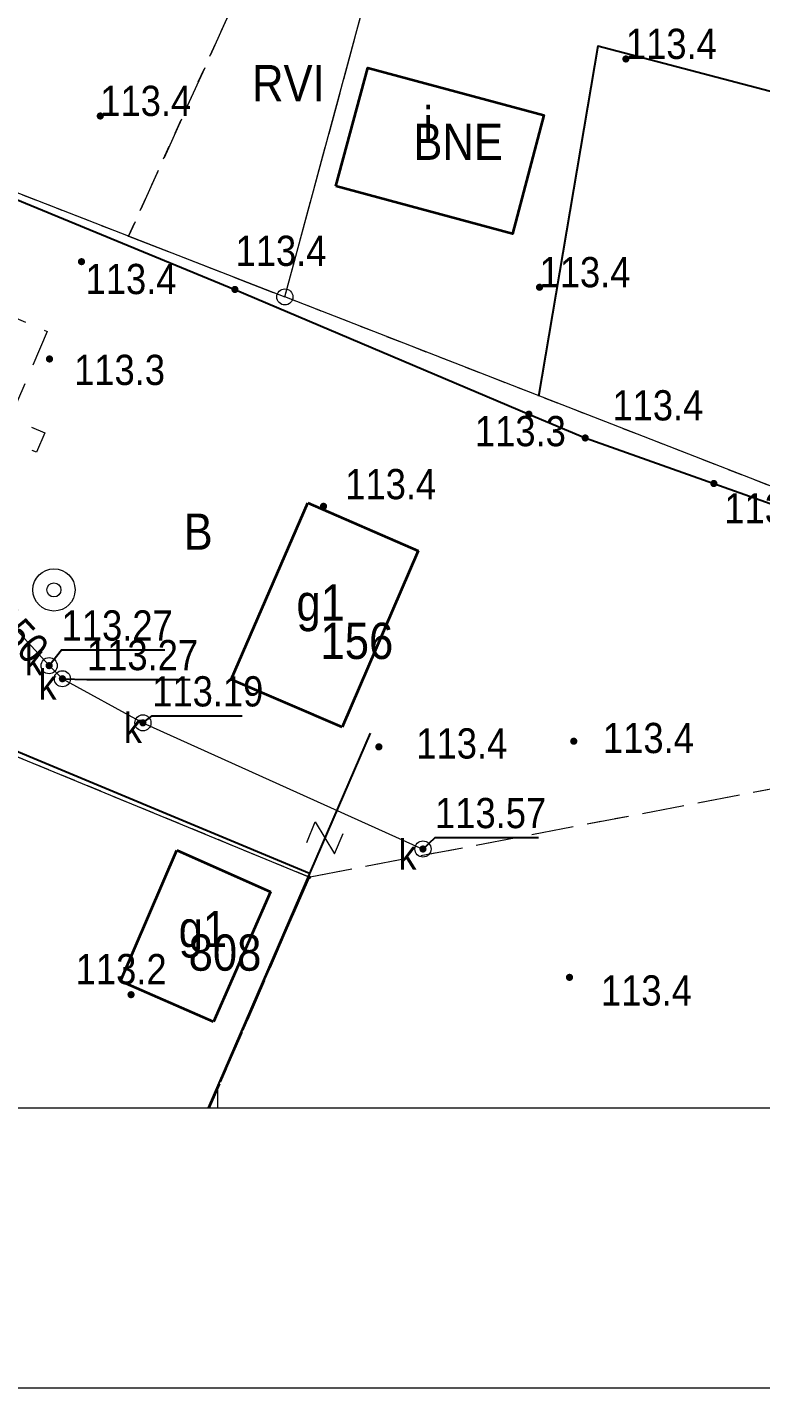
# Model space of a CAD drawing. Extents: x 6512885 to 6513481, y 5959590 to 5960000.
# Drawn here: x 6513390.5 to 6513427, y 5959590.2 to 5959657.7 of the extents above; entities that cross this region are included whole.
import ezdxf
from ezdxf.enums import TextEntityAlignment as Align

# ---------------------------------------------------------------- set-up
doc = ezdxf.new("R2010")
doc.units = 0
doc.header["$MEASUREMENT"] = 0
for name, pattern in [('2.0_1.0', [3, 2, -1]), ('217-1000', [2.8, 2.1, -0.7]), ('218-1000', [1.4, 0.7, -0.7]), ('219-1000', [0])]:
    doc.linetypes.add(name, pattern=pattern)
doc.layers.get('0').update_dxf_attribs({"color": 2, "linetype": 'CONTINUOUS', "lineweight": 5})
for name, color, linetype in [('202-Punkt graniczny stabilizowany trwale', 7, 'CONTINUOUS'), ('203-Punkt załamania granicy działki nie stabilizowany', 7, 'CONTINUOUS'), ('210-Oznaczenie użytku', 7, 'CONTINUOUS'), ('217-Granica konturu klasyfikcyjnego', 7, 'CONTINUOUS'), ('218-Granica użytku', 7, 'CONTINUOUS'), ('219-Linia granicy', 7, 'CONTINUOUS'), ('312-Budynek (powierzchnia)', 7, 'CONTINUOUS'), ('312-Numer ewidencyjny budynku', 7, 'CONTINUOUS'), ('312-Numer ewidencyjny budynku-Atr124', 7, 'CONTINUOUS'), ('991-Przehaczenie', 7, 'CONTINUOUS'), ('chodnik (powierzchnia)', 7, 'CONTINUOUS'), ('ogrodzenie trwałe (linia)', 7, 'CONTINUOUS'), ('przewód kanalizacyjny (linia)', 7, 'CONTINUOUS'), ('przewód kanalizacyjny (linia)-Atr1', 7, 'CONTINUOUS'), ('punkt o określonej wysokości (sieć kanalizacyjna)', 7, 'CONTINUOUS'), ('punkt o określonej wysokości (sieć kanalizacyjna)-Atr2', 7, 'CONTINUOUS'), ('punkt wysokościowy naturalny', 7, 'CONTINUOUS'), ('punkt wysokościowy naturalny-Atr2', 7, 'CONTINUOUS'), ('Ramki i opis wydruku', 7, 'CONTINUOUS'), ('studnia (punkt)', 7, 'CONTINUOUS'), ('Wstawianie ramki sekcyjnej z opisem', 7, 'CONTINUOUS'), ('właz okrągły - siec kanalizacyjna (punkt)', 7, 'CONTINUOUS'), ('właz okrągły - siec kanalizacyjna (punkt)-Atr17', 7, 'CONTINUOUS')]:
    doc.layers.add(name, color=color, linetype=linetype)
doc.styles.get("Standard").update_dxf_attribs({"font": 'txt', "width": 0.75})
doc.linetypes.add('902-1000', pattern='A,5,0,[1,ksztalty.shx,S=1,R=0,X=0,Y=0],5', length=10)

# ---------------------------------------------------------------- blocks, each defined once
blk = doc.blocks.new('US22')
at = {"color": 0, "linetype": 'Continuous', "lineweight": 0}
blk.add_circle((0, 0), 0.4, dxfattribs=at)
blk = doc.blocks.new('PW01')
at = {"linetype": 'Continuous', "lineweight": 13}
h = blk.add_hatch(color=0, dxfattribs=at)
edge = h.paths.add_edge_path()
edge.add_arc((0, 0), 0.18, 0, 360)
blk = doc.blocks.new('US13')
at = {"color": 0, "linetype": 'Continuous', "lineweight": 13}
for radius in [1.05, 0.35]:
    blk.add_circle((0, 0), radius, dxfattribs=at)
blk = doc.blocks.new('991')
at = {"color": 0, "linetype": 'Continuous', "lineweight": 0}
for p, q in [((-0.55, 0.75), (0.55, 0.75)), ((0.55, 0.75), (-0.55, -0.75)), ((-0.55, -0.75), (0.55, -0.75))]:
    blk.add_line(p, q, dxfattribs=at)
blk = doc.blocks.new('203')
at = {"linetype": 'Continuous', "lineweight": 0}
h = blk.add_hatch(color=0, dxfattribs=at)
edge = h.paths.add_edge_path()
edge.add_arc((0, 0), 0.09, 0, 360)
blk = doc.blocks.new('202')
at = {"color": 0, "linetype": 'Continuous', "lineweight": 0}
blk.add_circle((0, 0), 0.4, dxfattribs=at)

msp = doc.modelspace()

# ---------------------------------------------------------------- linework, layer by layer
at = {"layer": '217-Granica konturu klasyfikcyjnego', "color": 3, "linetype": '217-1000', "lineweight": 13, "flags": 128}
for points in [[(6513402.81, 5959663.36), (6513395.57, 5959647.35)], [(6513403.33, 5959644.33), (6513408.03, 5959661.71)], [(6513395.57, 5959647.35), (6513403.33, 5959644.33)], [(6513453.41, 5959624.84), (6513404.55, 5959615.53)], [(6513404.55, 5959615.53), (6513399.588, 5959604.09)]]:
    msp.add_lwpolyline(points, dxfattribs=at)
at = {"layer": '218-Granica użytku', "color": 3, "linetype": '218-1000', "lineweight": 13, "flags": 128}
for points in [[(6513395.57, 5959647.35), (6513402.81, 5959663.36)], [(6513403.33, 5959644.33), (6513408.03, 5959661.71)], [(6513377.25, 5959654.48), (6513395.57, 5959647.35)], [(6513395.57, 5959647.35), (6513403.33, 5959644.33)], [(6513453.41, 5959624.84), (6513403.33, 5959644.33)], [(6513404.55, 5959615.53), (6513366.8, 5959631.07)], [(6513453.41, 5959624.84), (6513404.55, 5959615.53)], [(6513399.588, 5959604.09), (6513404.55, 5959615.53)]]:
    msp.add_lwpolyline(points, dxfattribs=at)
at = {"layer": '219-Linia granicy', "color": 7, "linetype": '219-1000', "lineweight": 13, "flags": 128}
for points in [[(6513403.33, 5959644.33), (6513413.89, 5959683.39)], [(6513377.25, 5959654.48), (6513403.33, 5959644.33)], [(6513453.41, 5959624.84), (6513403.33, 5959644.33)], [(6513366.8, 5959631.07), (6513404.55, 5959615.53)], [(6513404.55, 5959615.53), (6513399.541, 5959604.09)]]:
    msp.add_lwpolyline(points, dxfattribs=at)
at = {"layer": '312-Budynek (powierzchnia)', "color": 7, "linetype": 'Continuous', "lineweight": 35, "flags": 128}
msp.add_lwpolyline([(6513405.86, 5959649.83), (6513407.45, 5959655.7), (6513416.2, 5959653.35), (6513414.63, 5959647.46)], close=True, dxfattribs=at)
for points in [[(6513400.66, 5959625.35), (6513404.47, 5959634.11)], [(6513404.47, 5959634.11), (6513409.95, 5959631.73)], [(6513409.95, 5959631.73), (6513406.18, 5959622.97)], [(6513406.18, 5959622.97), (6513400.66, 5959625.35)], [(6513395.16, 5959610.37), (6513397.97, 5959616.87)], [(6513397.97, 5959616.87), (6513402.62, 5959614.81)], [(6513402.62, 5959614.81), (6513399.78, 5959608.36)], [(6513399.78, 5959608.36), (6513395.16, 5959610.37)]]:
    msp.add_lwpolyline(points, dxfattribs=at)
at = {"layer": 'chodnik (powierzchnia)', "color": 7, "linetype": '2.0_1.0', "lineweight": 18, "flags": 128}
msp.add_lwpolyline([(6513374.79, 5959649.68), (6513391.53, 5959642.62), (6513389.68, 5959638.33), (6513391.4, 5959637.59), (6513390.99, 5959636.62), (6513390.53, 5959636.82)], dxfattribs=at)
at = {"layer": 'ogrodzenie trwałe (linia)', "color": 7, "linetype": '902-1000', "lineweight": 25, "flags": 128}
for points in [[(6513377.19, 5959654.45), (6513400.85, 5959644.7), (6513415.45, 5959638.51), (6513418.25, 5959637.33), (6513424.64, 5959635.07), (6513453.2, 5959624.95), (6513459.01, 5959646.03), (6513461.42, 5959654.61), (6513464.19, 5959664.74), (6513459.29, 5959666.53)], [(6513441.15, 5959659.71), (6513439.27, 5959658.03), (6513437.54, 5959651.88), (6513418.87, 5959656.77), (6513415.93, 5959639.38)], [(6513365.58, 5959631.96), (6513404.56, 5959615.73)], [(6513407.57, 5959622.68), (6513399.513, 5959604.09)]]:
    msp.add_lwpolyline(points, dxfattribs=at)
at = {"layer": 'przewód kanalizacyjny (linia)', "color": 34, "linetype": 'Continuous', "lineweight": 18, "flags": 128}
msp.add_lwpolyline([(6513385.73, 5959632.45), (6513391.62, 5959626.03), (6513392.28, 5959625.38), (6513396.28, 5959623.19), (6513410.19, 5959616.93)], dxfattribs=at)
at = {"layer": 'punkt o określonej wysokości (sieć kanalizacyjna)-Atr2', "color": 7, "flags": 128}
for points in [[(6513391.62, 5959626.03), (6513392.24, 5959626.81), (6513397.373, 5959626.81)], [(6513392.28, 5959625.38), (6513393.5, 5959625.34), (6513398.633, 5959625.34)], [(6513396.28, 5959623.19), (6513396.74, 5959623.54), (6513401.214, 5959623.54)], [(6513410.19, 5959616.93), (6513410.79, 5959617.5), (6513415.923, 5959617.5)]]:
    msp.add_lwpolyline(points, dxfattribs=at)
at = {"layer": 'Ramki i opis wydruku', "color": 7, "linetype": 'Continuous', "lineweight": 13, "flags": 128}
for points in [[(6512889.3, 5959590.19), (6513473.02, 5959590.19), (6513473.02, 5959999.99), (6512889.3, 5959999.99)], [(6512889.3, 5959604.09), (6513473.02, 5959604.09), (6513473.02, 5959968.09), (6512889.3, 5959968.09)]]:
    msp.add_lwpolyline(points, close=True, dxfattribs=at)
at = {"layer": 'Wstawianie ramki sekcyjnej z opisem', "color": 7, "linetype": 'Continuous', "lineweight": 13, "flags": 128}
msp.add_lwpolyline([(6513400, 5959604.09), (6513400, 5959605)], dxfattribs=at)

# ---------------------------------------------------------------- block references
at = {"layer": '202-Punkt graniczny stabilizowany trwale', "color": 7, "linetype": 'Continuous', "lineweight": 13}
msp.add_blockref('202', (6513403.33, 5959644.33), dxfattribs=at)
at = {"layer": '203-Punkt załamania granicy działki nie stabilizowany', "color": 7, "linetype": 'Continuous', "lineweight": 13}
msp.add_blockref('203', (6513404.55, 5959615.53), dxfattribs=at)
at = {"layer": '991-Przehaczenie', "color": 7, "linetype": 'Continuous', "lineweight": 13, "rotation": 67.365}
msp.add_blockref('991', (6513405.32, 5959617.48), dxfattribs=at)
at = {"layer": 'punkt o określonej wysokości (sieć kanalizacyjna)', "color": 34, "linetype": 'Continuous', "lineweight": 13}
for p in [(6513391.62, 5959626.03), (6513392.28, 5959625.38), (6513396.28, 5959623.19), (6513410.19, 5959616.93)]:
    msp.add_blockref('PW01', p, dxfattribs=at)
at = {"layer": 'punkt wysokościowy naturalny', "color": 7, "linetype": 'Continuous', "lineweight": 13}
for p in [(6513420.27, 5959656.14), (6513394.16, 5959653.31), (6513393.23, 5959646.08), (6513400.85, 5959644.7), (6513415.98, 5959644.81), (6513391.64, 5959641.25), (6513415.45, 5959638.51), (6513418.25, 5959637.33), (6513424.64, 5959635.07), (6513405.25, 5959633.94), (6513408, 5959622), (6513417.68, 5959622.28), (6513417.47, 5959610.56), (6513395.69, 5959609.7)]:
    msp.add_blockref('PW01', p, dxfattribs=at)
at = {"layer": 'studnia (punkt)', "color": 7, "linetype": 'Continuous', "lineweight": 18}
msp.add_blockref('US13', (6513391.86, 5959629.79), dxfattribs=at)
at = {"layer": 'właz okrągły - siec kanalizacyjna (punkt)', "color": 7, "linetype": 'Continuous', "lineweight": 13}
for p in [(6513391.62, 5959626.03), (6513392.28, 5959625.38), (6513396.28, 5959623.19), (6513410.19, 5959616.93)]:
    msp.add_blockref('US22', p, dxfattribs=at)

# ---------------------------------------------------------------- texts
at = {"layer": '210-Oznaczenie użytku', "color": 3, "linetype": 'Continuous', "lineweight": 18, "width": 0.9}
for s, p in [('RVI', (6513401.7, 5959654.04)), ('B', (6513398.3, 5959631.78))]:
    msp.add_text(s, height=1.8, dxfattribs=at).set_placement(p)
at = {"layer": '312-Numer ewidencyjny budynku', "color": 7, "linetype": 'Continuous', "lineweight": 18, "width": 0.9}
for s, p in [('BNE', (6513409.71, 5959651.13)), ('808', (6513398.55, 5959610.89))]:
    msp.add_text(s, height=1.8, dxfattribs=at).set_placement(p)
msp.add_text('156', height=1.8, dxfattribs=at).set_placement((6513405.1, 5959628.16), align=Align.TOP_LEFT)
at = {"layer": '312-Numer ewidencyjny budynku-Atr124', "color": 7, "width": 0.9}
for s, p in [('i', (6513410.45, 5959652.87)), ('g1', (6513405.11, 5959629.16)), ('g1', (6513399.26, 5959612.96))]:
    msp.add_text(s, height=1.8, dxfattribs=at).set_placement(p, align=Align.MIDDLE_CENTER)
at = {"layer": 'przewód kanalizacyjny (linia)-Atr1', "color": 34, "width": 0.9}
msp.add_text('ks150', height=1.5, rotation=-47.466, dxfattribs=at).set_placement((6513387.91, 5959630.07), align=Align.MIDDLE_LEFT)
at = {"layer": 'punkt o określonej wysokości (sieć kanalizacyjna)-Atr2', "color": 34, "width": 0.9}
for s, p in [('113.27', (6513392.24, 5959626.825)), ('113.27', (6513393.5, 5959625.355)), ('113.19', (6513396.74, 5959623.555)), ('113.57', (6513410.79, 5959617.515))]:
    msp.add_text(s, height=1.5, dxfattribs=at).set_placement(p, align=Align.BOTTOM_LEFT)
at = {"layer": 'punkt wysokościowy naturalny-Atr2', "color": 7, "width": 0.9}
for s, p in [('113.4', (6513420.27, 5959656.14)), ('113.4', (6513394.16, 5959653.31)), ('113.4', (6513400.88, 5959645.87)), ('113.4', (6513393.43, 5959644.47)), ('113.4', (6513415.98, 5959644.81)), ('113.3', (6513392.86, 5959639.96)), ('113.4', (6513419.6, 5959638.2)), ('113.3', (6513412.77, 5959636.92)), ('113.4', (6513406.33, 5959634.29)), ('113.4', (6513425.16, 5959633.09)), ('113.4', (6513409.86, 5959621.42)), ('113.4', (6513419.13, 5959621.69)), ('113.2', (6513392.94, 5959610.22)), ('113.4', (6513419.03, 5959609.16))]:
    msp.add_text(s, height=1.5, dxfattribs=at).set_placement(p)
at = {"layer": 'właz okrągły - siec kanalizacyjna (punkt)-Atr17', "color": 7, "width": 0.9}
for p in [(6513390.41, 5959625.55), (6513391.09, 5959624.34), (6513395.33, 5959622.19), (6513408.97, 5959615.9)]:
    msp.add_text('k', height=1.5, dxfattribs=at).set_placement(p)

doc.saveas('drawing.dxf')
